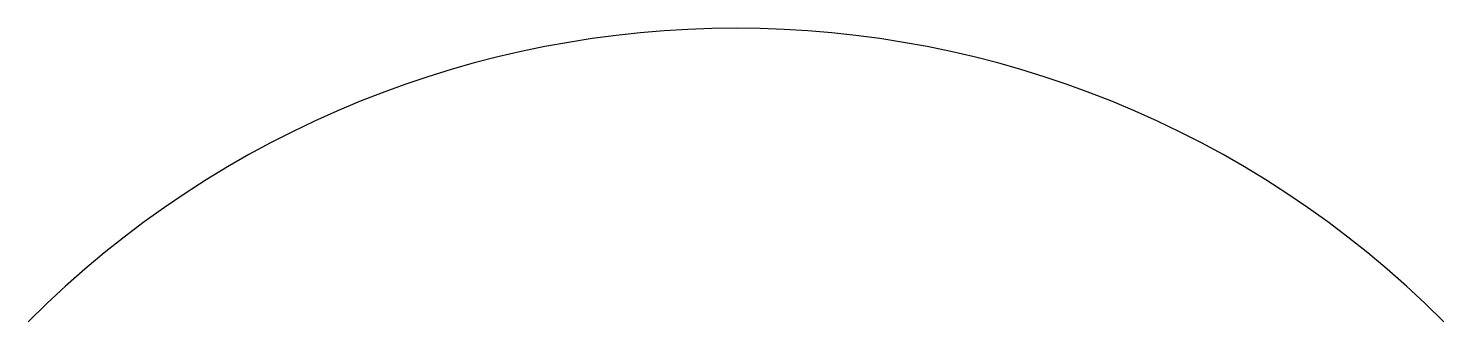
# Model space of a CAD drawing. Extents: x -35.4 to 35.4, y 35.4 to 50.
import ezdxf

# ---------------------------------------------------------------- set-up
doc = ezdxf.new("R2010")
doc.units = 0

msp = doc.modelspace()

# ---------------------------------------------------------------- linework, layer by layer
msp.add_arc((0, 0), 50, 45, 135)

doc.saveas('drawing.dxf')
